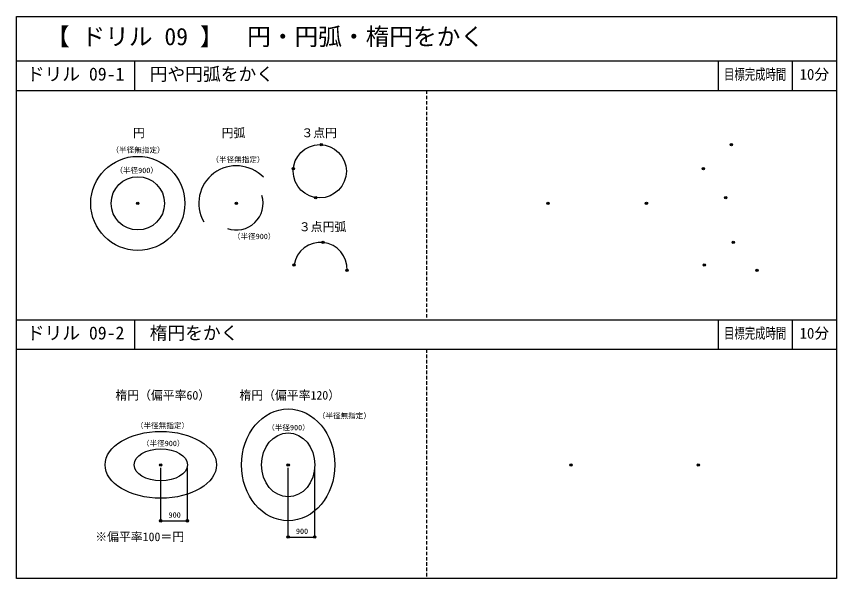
# Model space of a CAD drawing. Units: millimetres, scale not verified. Extents: x -13850 to 13850, y -9500 to 9500.
import ezdxf
from ezdxf.enums import TextEntityAlignment as Align

# ---------------------------------------------------------------- set-up
doc = ezdxf.new("R2010")
doc.units = ezdxf.units.MM
doc.header["$LTSCALE"] = 100
doc.header["$PDMODE"] = 32
doc.header["$PDSIZE"] = 80
doc.linetypes.add('DASHED1', pattern=[1.8, 1.2, -0.6])
for name, color, linetype in [('D-0', 4, 'Continuous'), ('E-0', 3, 'Continuous'), ('F-0', 7, 'Continuous')]:
    doc.layers.add(name, color=color, linetype=linetype)
doc.styles.add('ＭＳ ゴシック', font='')
doc.styles.get('ＭＳ ゴシック').set_extended_font_data('MS Gothic')

msp = doc.modelspace()

# ---------------------------------------------------------------- linework, layer by layer
at = {"layer": 'D-0'}
for p, q in [((-8973.5, -7547.6), (-8973.5, -5755.7)), ((-8073.5, -7547.6), (-8073.5, -5755.7)), ((-4672, -8095.4), (-4672, -5755.7)), ((-3772, -8095.4), (-3772, -5755.7)), ((-8973.5, -7547.6), (-8073.5, -7547.6)), ((-4672, -8095.4), (-3772, -8095.4))]:
    msp.add_line(p, q, dxfattribs=at)
at = {"layer": 'D-0', "color": 7}
for p in [(-8973.5, -7547.6), (-8073.5, -7547.6), (-4672, -8095.4), (-3772, -8095.4)]:
    msp.add_point(p, dxfattribs=at)
at = {"layer": 'E-0', "color": 4}
for centre, radius in [((-3604.7, 4265.9), 899.1), ((-9750.2, 3181.7), 1588.9), ((-9750.2, 3181.7), 900)]:
    msp.add_circle(centre, radius, dxfattribs=at)
for centre, radius, start, end in [((-6420.2, 3181.7), 1268.8, 44.05305, 209.50515), ((-6420.2, 3181.7), 900, 250.12782, 17.0674), ((-3582.3, 966.1), 899.1, 356.71731, 171.24562)]:
    msp.add_arc(centre, radius, start, end, dxfattribs=at)
for centre, major_axis, ratio in [((-4672, -5655.7), (0, 1890.4), 0.833333), ((-8973.5, -5655.7), (1880.6, 0), 0.6), ((-4672, -5655.7), (0, 1080), 0.833333), ((-8973.5, -5655.7), (900, 0), 0.6)]:
    msp.add_ellipse(centre, major_axis=major_axis, ratio=ratio, dxfattribs=at)
at = {"layer": 'E-0'}
for p in [(-3553.2, 5163.5), (10296.8, 5163.5), (-4499.1, 4357.4), (9350.9, 4357.4), (-3741.5, 3377.3), (10108.5, 3377.3), (-9750.2, 3181.7), (-6420.2, 3181.7), (4099.8, 3181.7), (7429.8, 3181.7), (-3490.8, 1860.6), (10359.2, 1860.6), (-4470.9, 1103), (9379.1, 1103), (-2684.7, 914.7), (11165.3, 914.7), (-8973.5, -5655.7), (-4672, -5655.7), (4876.5, -5655.7), (9178, -5655.7)]:
    msp.add_point(p, dxfattribs=at)
at = {"layer": 'F-0', "color": 6}
for p, q in [((-13850, 9500), (13850, 9500)), ((-13850, -9500), (-13850, 9500)), ((-13850, 8000), (13850, 8000))]:
    msp.add_line(p, q, dxfattribs=at)
at = {"layer": 'F-0'}
for p, q in [((-9850, 7000), (-9850, 8000)), ((9850, 8000), (9850, 7000)), ((12350, 8000), (12350, 7000)), ((-13850, 7000), (13850, 7000)), ((-13850, -750), (13850, -750)), ((-9850, -1750), (-9850, -750)), ((9850, -750), (9850, -1750)), ((12350, -750), (12350, -1750)), ((-13850, -1750), (13850, -1750))]:
    msp.add_line(p, q, dxfattribs=at)
at = {"layer": 'F-0', "linetype": 'DASHED1'}
for p, q in [((0, 7000), (0, -750)), ((0, -1750), (0, -9500))]:
    msp.add_line(p, q, dxfattribs=at)
at = {"layer": 'F-0', "color": 6}
msp.add_lwpolyline([(13850, 9500), (13850, -9500), (-13850, -9500)], dxfattribs=at)

# ---------------------------------------------------------------- texts
at = {"layer": 'D-0', "style": 'ＭＳ ゴシック'}
for s, p in [('（半径無指定）', (-10639.7, 4838.6)), ('（半径無指定）', (-7266.3, 4513.9)), ('（半径900）', (-10507.8, 4148.7)), ('（半径900）', (-6539, 1918)), ('（半径無指定）', (-3670.4, -4145.1)), ('（半径無指定）', (-9814.1, -4474.2)), ('（半径900）', (-5379.9, -4542)), ('（半径900）', (-9610.6, -5077.2)), ('900', (-8711, -7497.6)), ('900', (-4409.5, -8045.4))]:
    msp.add_text(s, height=183.3, dxfattribs=at).set_placement(p, align=Align.BOTTOM_LEFT)
at = {"layer": 'E-0', "color": 4, "style": 'ＭＳ ゴシック'}
for s, p in [('円', (-9915.3, 5327.2)), ('円弧', (-6919.2, 5327.2)), ('３点円', (-4224.7, 5327.2)), ('３点円弧', (-4310.5, 2152.7)), ('楕円（偏平率60）', (-10506.6, -3538.5)), ('楕円（偏平率120）', (-6317.7, -3538.5)), ('※偏平率100＝円', (-11185.8, -8321.6))]:
    msp.add_text(s, height=293.3, dxfattribs=at).set_placement(p, align=Align.BOTTOM_LEFT)
at = {"layer": 'F-0', "style": 'ＭＳ ゴシック'}
for s, height, p in [('【 ドリル 09 】\u3000円・円弧・楕円をかく', 586.5, (-12850, 8350)), ('ドリル 09-1', 439.9, (-13500, 7200)), ('円や円弧をかく', 439.9, (-9350, 7200)), ('10分', 366.6, (12600, 7250)), ('ドリル 09-2', 439.9, (-13500, -1550)), ('楕円をかく', 439.9, (-9350, -1550)), ('10分', 366.6, (12600, -1500))]:
    msp.add_text(s, height=height, dxfattribs=at).set_placement(p, align=Align.BOTTOM_LEFT)
at = {"layer": 'F-0', "style": 'ＭＳ ゴシック', "width": 0.7}
for p in [(10050, 7250), (10050, -1500)]:
    msp.add_text('目標完成時間', height=366.6, dxfattribs=at).set_placement(p, align=Align.BOTTOM_LEFT)

doc.saveas('drawing.dxf')
